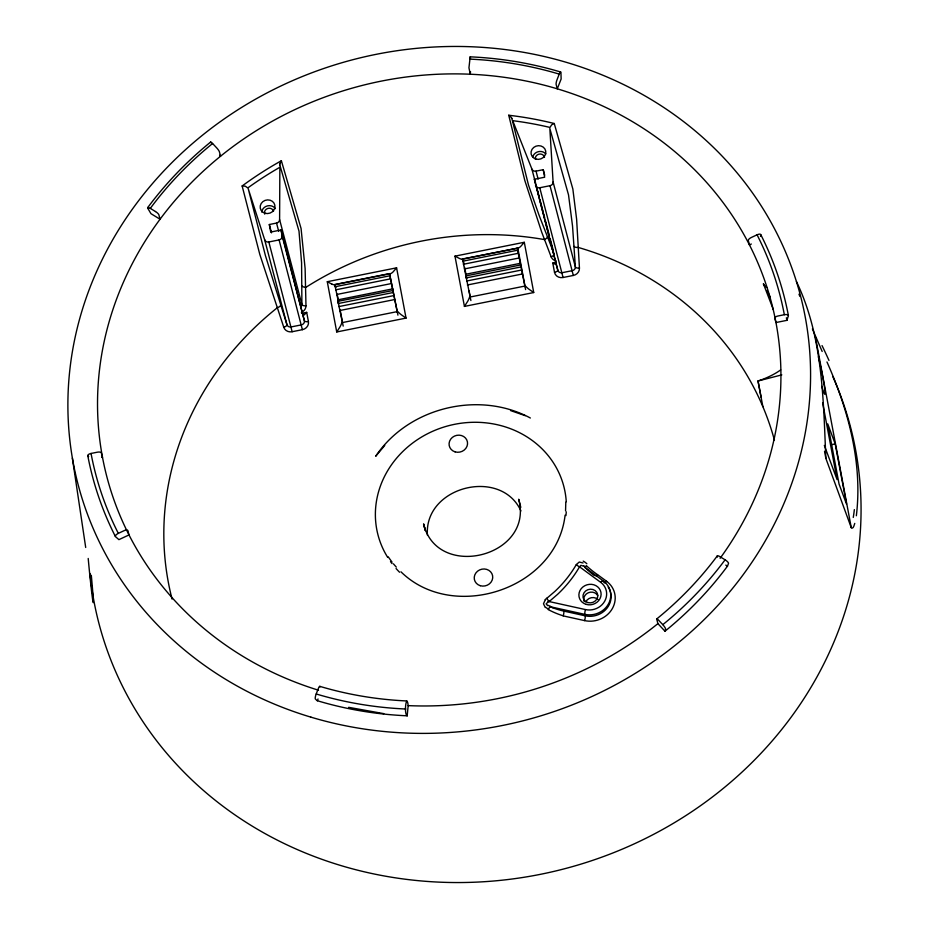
<?xml version="1.0" encoding="UTF-8"?>
<svg xmlns="http://www.w3.org/2000/svg" width="929" height="929" viewBox="0 0 929 929"><rect width="100%" height="100%" fill="white"/><g stroke="black" fill="none" stroke-linecap="round" stroke-linejoin="round"><path stroke-width="1.39" d="M300.543 307.232A3.728 3.402 -14.7 0 0 301.902 304.549L301.588 262.849L298.999 231.124L279.873 165.141M301.379 312.353A7.409 6.77 -14.7 0 0 305.966 305.873A3.728 1.463 0.3 0 1 301.902 304.549L279.606 219.581L279.861 167.278A344.636 315.082 -14.7 0 0 247.788 187.937L245.233 186.172L242.144 185.974L259.806 254.43L283.775 327.263A7.409 6.77 -14.7 0 0 292.136 331.723L302.389 329.679A7.397 6.77 -14.7 0 0 308.416 321.539L306.698 312.33L301.565 313.363M305.978 305.873L305.118 268.516L301.066 228.488L281.371 160.74A348.352 318.484 -14.7 0 0 242.144 185.974M565.564 510.845L565.796 502.171M338.528 302.459L334.788 284.553L389.518 273.59L397.403 312.388M389.518 273.672L397.926 315.152M470.898 300.543L462.491 258.994L517.825 248.136L525.106 286.829M517.221 248.113L525.617 289.593M560.617 71.997C531.237 63.242 500.789 58.19 470.179 56.832L468.948 67.805L470.271 74.215L470.527 71.649M408.179 705.622L407.169 715.887C403.5 713.449 406.693 692.326 408.179 705.622A343.533 314.072 -14.7 0 0 657.895 623.638L665.013 631.244L665.582 628.968A3.728 0.674 51 0 0 662.807 624.694L658.742 620.34A3.728 0.674 51 0 0 656.757 619.271L657.895 623.638M565.099 515.177C556.483 589.578 452.864 622.848 400.945 571.799M856.352 515.758C862.716 462.99 848.293 409.875 826.973 361.962M279.896 163.748L281.371 160.74M760.479 236.372L760.793 235.095A3.728 1.475 -27 0 0 757.065 234.805L751.282 237.51A3.728 1.475 -27 0 0 748.298 240.541L749.448 244.908L751.34 244.025M854.761 523.399C854.204 524.746 853.368 529.542 851.289 527.765L825.869 458.415C823.222 398.785 822.989 336.623 796.432 281.557M786.909 320.342L788.361 315.825A3.728 1.51 -10.7 0 0 784.355 314.71L778.072 315.976A3.728 1.51 -10.7 0 0 774.809 318.159L775.959 322.537L786.909 320.342A354.634 324.221 -14.7 0 0 786.399 317.741M665.025 631.186A354.634 324.221 -14.7 0 0 727.5 566.109L728.51 563.415A3.728 0.999 36.5 0 0 725.108 559.815L719.905 556.634A3.728 0.999 36.5 0 0 717.258 556.239L717.478 557.063M559.235 74.111L557.04 79.72A3.728 0.836 -73.3 0 0 556.134 84.434L557.284 88.812L561.128 79.023L560.953 72.752A3.728 0.836 -73.3 0 0 559.235 74.111A353.589 323.269 -14.7 0 0 469.702 59.119M318.043 698.98L317.323 700.814L315.395 699.049A3.728 0.836 -73.3 0 1 316.162 694.068L318.357 688.459A3.728 0.836 -73.3 0 1 320.017 686.659L320.087 686.926M336.774 331.897L339.956 326.938A8.849 2.694 -58.6 0 0 341.849 322.688L397.728 311.529A8.849 2.369 36.5 0 0 401.177 314.676L406.043 318.09L396.59 267.831L327.275 281.708L336.728 331.967L406.043 318.09M464.43 306.407L533.745 292.542L524.293 242.272L454.966 256.149L464.43 306.407L467.659 301.379A8.849 2.694 -58.6 0 0 469.54 297.129L525.419 285.969M396.59 267.831L393.153 271.825A8.849 2.694 -58.6 0 1 390.552 273.614L334.672 284.738M306.675 312.376L303.98 315.094M524.246 242.341L520.844 246.278A8.849 2.694 -58.6 0 1 518.254 248.055M147.63 207.713C165.757 183.268 187.043 161.205 210.651 142.032M717.327 555.832C699.909 579.301 679.459 600.482 656.78 618.911M545.335 599.704L543.488 603.745L545.242 607.496M384.757 445.467L375.676 456.255C408.377 407.459 478.667 390.215 530.354 418.004M576.34 564.542A119.609 109.343 -14.7 0 1 554.915 591.378L546.798 598.334A3.728 0.65 51.8 0 0 549.167 601.562L557.505 594.409A123.023 112.479 -14.7 0 0 579.545 566.806L580.939 565.343L583.215 566.086M547.855 602.131L546.147 603.873L547.622 605.638M118.331 533.374L124.114 530.668A3.728 1.475 -27 0 1 127.854 530.552L129.003 534.93L118.912 539.644L115.544 536.707A3.728 1.475 -27 0 1 118.331 533.374A353.589 323.269 -14.7 0 1 91.042 453.457L97.313 452.202A3.728 1.51 -10.7 0 1 101.342 452.934L102.492 457.312L101.807 457.451M780.685 369.905A45.01 18.359 -15.2 0 1 757.971 381.006L781.823 374.875M831.107 444.77L835.194 443.876L846.528 504.099L839.073 484.114L827.739 423.891L835.194 443.876M283.775 327.263A3.728 1.51 -17.9 0 0 286.945 324.697L264.66 239.728L248.275 188.877L265.415 255.568L286.945 324.697A3.728 3.402 -14.7 0 0 291.125 326.927L301.379 324.883A3.728 3.402 -14.7 0 0 304.398 320.807L281.011 229.986L270.734 232.041L269.317 224.516L276.54 223.065A3.728 3.402 -14.7 0 0 279.606 219.581M555.995 262.442L552.778 263.081L554.508 272.29A7.397 6.77 -14.7 0 0 563.067 277.492L573.321 275.46A7.409 6.77 -14.7 0 0 579.441 268.086L576.619 219.232L572.845 188.959L554.253 123.511L551.663 124.823L549.968 127.424A344.636 315.082 -14.7 0 0 512.715 120.677L531.911 169.09A3.728 3.402 -14.7 0 0 536.033 171.133L543.244 169.693L544.708 175.267M579.452 268.086A3.728 1.486 -3.5 0 1 575.376 266.971L553.092 182.003L549.84 128.527L568.525 194.904L572.531 226.014L575.376 266.971A3.728 3.402 -14.7 0 1 572.31 270.664L562.057 272.708A3.728 3.402 -14.7 0 1 557.772 270.095L534.384 179.274L544.661 177.218L543.244 169.693M264.66 239.728A3.728 3.402 -14.7 0 0 268.841 241.97L279.095 239.914A3.728 3.402 -14.7 0 0 282.114 235.838L281.011 229.986M535.487 185.126A3.728 3.402 -14.7 0 0 539.761 187.751L550.014 185.695A3.728 3.402 -14.7 0 0 553.092 182.003M518.277 247.997L462.363 259.191A8.849 2.369 36.5 0 1 459.576 258.529L454.966 256.149M335.137 286.736L389.866 275.785M462.839 261.177L517.569 250.226M335.717 289.825L390.447 278.863M463.42 264.266L518.15 253.315M336.704 294.493L391.434 283.542M464.395 268.934L519.125 257.983M338.028 299.812L392.758 288.861M465.731 274.252L520.461 263.302M343.196 326.102L337.959 301.321L392.746 290.545M465.719 275.948L520.449 264.997M338.295 303.504L393.025 292.542M465.998 277.945L520.728 266.995M338.876 306.582L393.606 295.631M466.579 281.034L521.308 270.084M339.689 310.541L394.419 299.591M467.38 284.982L522.11 274.032M406.867 700.954C377.395 699.63 348.073 694.776 319.785 686.345M556.181 264.614L552.778 263.081M462.491 258.994L463.095 259.098M334.8 284.541L335.915 287.409M348.665 707.329L383.782 713.635M549.167 601.562L585.467 609.575A16.745 15.317 -14.7 0 0 604.721 601.168A16.745 15.317 -14.7 0 0 600.703 582.344L579.545 566.818A3.728 1.115 30.1 0 1 576.34 564.553L579.278 562.022L583.04 562.974M563.195 615.811A29.449 10.37 22 0 1 550.862 610.922L548.249 609.645A3.728 1.103 -66.4 0 1 550.282 606.742L584.84 614.359A20.473 18.719 -14.7 0 0 608.379 604.094A20.473 18.719 -14.7 0 0 603.467 581.078L584.724 567.224M552.604 607.694A27.336 9.662 16.8 0 0 563.845 611.096L585.224 615.822A20.473 18.719 -14.7 0 0 606.951 608.24A20.473 18.719 -14.7 0 0 608.193 587.058M606.602 581.287A24.189 22.11 -14.7 0 1 612.408 608.483A24.189 22.11 -14.7 0 1 584.596 620.607L563.218 615.892A3.728 0.743 -77.6 0 0 563.845 611.108M510.578 410.583L525.257 415.681M470.202 56.82L470.562 58.376M552.604 607.694L550.282 606.742M327.333 281.742L331.897 284.123M331.792 284.077L331.85 284.1A8.849 2.369 36.5 0 0 334.614 284.797M556.134 260.886A7.409 6.77 -14.7 0 1 551.118 256.81L541.677 232.087L524.862 180.667L508.732 115.242L511.333 117.426M725.781 565.122L727.488 566.167M533.676 292.496L528.856 289.14A8.849 2.369 36.5 0 1 525.384 285.958M594.293 575.515A19.555 4.715 41.2 0 1 587.058 569.384L585.642 568.002A3.728 1.022 -44.7 0 1 586.327 565.633L588.069 567.224A23.097 5.679 38.9 0 0 597.544 574.668L606.602 581.275A3.728 1.208 -53.7 0 1 604.291 582.901M88.65 456.638L87.976 455.976A3.728 1.51 -10.7 0 1 91.042 453.457M219.662 155.248L220.556 156.2L219.407 151.822A3.728 0.674 51 0 0 216.654 147.839L212.578 143.484A3.728 0.674 51 0 0 210.662 142.625M396.3 567.12L393.408 563.822M392.038 562.115L388.206 556.819M766.855 287.491A11.171 10.184 -20.4 0 1 763.429 283.879L763.882 284.715M764.161 285.238L764.579 286.027M766.878 290.452L766.948 290.591A349.107 318.531 -20.4 0 1 770.373 297.594M520.937 510.938C500.975 467.159 423.961 486.378 427.421 535.174M760.816 234.723C773.752 260.166 783.077 287.433 788.384 315.477M115.359 536.428C102.422 510.985 93.097 483.73 87.779 455.674M822.165 351.452L812.399 328.912M511.925 118.703L528.531 185.185L539.099 215.319L554.207 254.058M763.441 283.891L773.346 309.671M824.337 445.409L837.087 479.608L822.653 402.907M425.354 530.633L423.578 523.875C437.199 581.031 534.256 556.587 518.696 499.221L520.821 507.339M338.017 301.507L338.69 303.899M550.014 185.695L573.321 275.46M536.033 171.133L538.123 179.1M539.761 187.751L563.067 277.516M531.911 169.09L535.568 183.025M536.3 185.812L539.226 196.948M539.958 199.735L542.873 210.883M543.604 213.67L544.708 217.839M545.439 220.626L549.457 235.954M550.189 238.741L553.115 249.878M534.384 179.274L557.772 270.095A3.728 1.51 -10.7 0 1 554.508 272.29M603.699 581.995L603.467 581.078A3.728 1.208 -53.7 0 0 600.703 582.344M423.856 524.943L425.273 530.354M282.114 235.838L304.398 320.807A3.728 1.51 -10.7 0 0 308.428 321.527M276.54 223.065L278.723 231.426M279.095 239.914L302.389 329.679M269.317 224.516L271.512 232.865M268.841 241.97L292.136 331.734M758.018 381.076L761.072 397.136M815.325 336.623L851.289 527.765M824.534 451.308L825.869 458.415M758.087 381.273L762.872 406.67M463.617 261.862L464.14 264.614M464.651 267.378L466.73 278.433M469.075 290.87L470.109 296.397M337.215 294.319L338.516 301.228M340.072 309.52L342.418 321.957M72.369 458.125L85.7 547.471M757.065 234.805A353.589 323.269 -14.7 0 1 784.343 314.71M725.119 559.757A353.589 323.269 -14.7 0 1 662.83 624.636M405.81 709.013A353.589 323.269 -14.7 0 1 316.232 693.986M318.519 690.224A343.533 314.072 -14.7 0 1 130.455 267.25A343.533 314.072 -14.7 0 1 610.272 109.622A343.533 314.072 -14.7 0 1 720.114 558.294M407.25 715.806A354.634 324.221 -14.7 0 1 317.404 700.745M150.277 208.421A353.589 323.269 -14.7 0 1 212.567 143.542M387.695 557.377A96.035 87.802 -14.7 0 1 444.027 427.015A96.035 87.802 -14.7 0 1 566.26 501.753M566.26 511.821A96.035 87.802 -14.7 0 1 565.935 515.607M399.563 572.241A96.035 87.802 -14.7 0 1 396.056 568.525M392.015 563.613A96.035 87.802 -14.7 0 1 390.505 561.581M172.062 599.077A311.494 284.785 -14.7 0 1 276.854 308.091L277.446 307.615A3.728 1.51 -17.9 0 0 280.616 305.049M774.426 440.137A311.494 284.785 -14.7 0 0 578.198 247.428A3.728 1.486 -3.5 0 1 574.122 246.313M818.368 356.806A27.916 1.777 77.7 0 1 824.813 389.692A27.916 1.777 77.7 0 1 821.805 386.359M798.963 294.238A61.465 4.494 68.7 0 1 799.927 296.421M854.343 509.615A63.567 13.354 86.3 0 1 853.263 517.43M822.026 345.588A60.826 7.896 66.2 0 1 828.97 360.44M832.779 376.547A388.403 355.099 -14.7 0 1 565.9 868.406A388.403 355.099 -14.7 0 1 89.985 573.495M91.309 575.295A33.641 0.755 84.4 0 1 92.935 601.493A33.641 0.755 84.4 0 1 88.209 558.457M301.983 285.888A3.728 1.463 0.3 0 0 306.071 287.212A311.494 284.785 -14.7 0 1 544.255 239.554A3.728 1.498 -21.6 0 0 547.355 236.79M584.596 620.607A3.728 0.743 -77.6 0 0 585.224 615.822L584.84 614.359A3.728 0.743 -77.6 0 1 585.467 609.575M584.202 601.597A7.444 6.805 -14.7 0 1 588.254 592.772A7.444 6.805 -14.7 0 1 597.811 595.698M550.456 606.254A14.922 11.659 13.3 0 1 547.971 605.29M547.785 602.015A8.477 6.747 -22.8 0 1 549.12 601.435M583.644 565.645A10.114 5.783 43.3 0 1 585.061 566.725M545.253 599.635A7.699 5.26 -47.2 0 1 546.751 598.241M548.621 609.18A14.214 10.834 7.3 0 1 545.729 607.322M583.191 561.104A14.307 7.687 57 0 1 586.849 563.74M597.533 574.621A3.728 1.208 -53.7 0 1 595.953 576.003M585.769 601.946A7.444 6.805 -14.7 0 1 597.986 599.507M279.815 164.944A4.099 2.996 81.7 0 1 279.861 164.003M511.473 117.646A4.099 3.147 75.5 0 1 511.879 118.494M508.732 115.242A348.352 318.484 -14.7 0 1 554.253 123.511M554.172 254.511A3.728 1.498 -21.6 0 1 551.106 256.822M532.689 157.187A7.444 6.805 -14.7 0 1 538.309 151.682A7.444 6.805 -14.7 0 1 545.834 153.924M261.711 212.056A7.444 6.805 -14.7 0 1 267.459 205.878A7.444 6.805 -14.7 0 1 275.402 208.677M535.371 159.207A4.657 4.25 -14.7 0 1 539.145 154.109A4.657 4.25 -14.7 0 1 544.499 157.373M271.512 231.216A4.657 4.25 -14.7 0 1 270.641 230.903M264.742 214.158A4.657 4.25 -14.7 0 1 267.68 208.479A4.657 4.25 -14.7 0 1 273.544 211.208M155.491 211.545L150.289 208.363A3.728 0.999 36.5 0 0 147.827 208.386L150.974 213.682L160.043 219.232L158.894 214.854A3.728 0.999 36.5 0 0 155.491 211.545M480.281 585.7A9.302 8.512 -14.7 0 0 492.602 575.713A9.302 8.512 -14.7 0 0 477.552 571.207A9.302 8.512 -14.7 0 0 480.281 585.7M455.105 451.866A9.302 8.512 -14.7 0 0 467.426 441.89A9.302 8.512 -14.7 0 0 452.377 437.385A9.302 8.512 -14.7 0 0 455.105 451.866M310.925 717.153A373.33 341.326 -14.7 0 0 805.176 316.684A373.33 341.326 -14.7 0 0 201.581 135.924A373.33 341.326 -14.7 0 0 310.925 717.153M587.825 602.561A7.444 6.805 -14.7 0 0 597.672 594.572A7.444 6.805 -14.7 0 0 585.642 590.96A7.444 6.805 -14.7 0 0 587.825 602.561M586.164 604.361A11.171 10.207 -14.7 0 0 600.947 592.377A11.171 10.207 -14.7 0 0 582.889 586.977A11.171 10.207 -14.7 0 0 586.164 604.361M535.859 159.045A7.444 6.805 -14.7 0 0 545.718 151.055A7.444 6.805 -14.7 0 0 533.687 147.456A7.444 6.805 -14.7 0 0 535.859 159.045M265.009 213.252A7.444 6.805 -14.7 0 0 274.856 205.263A7.444 6.805 -14.7 0 0 262.826 201.663A7.444 6.805 -14.7 0 0 265.009 213.252"/></g></svg>
